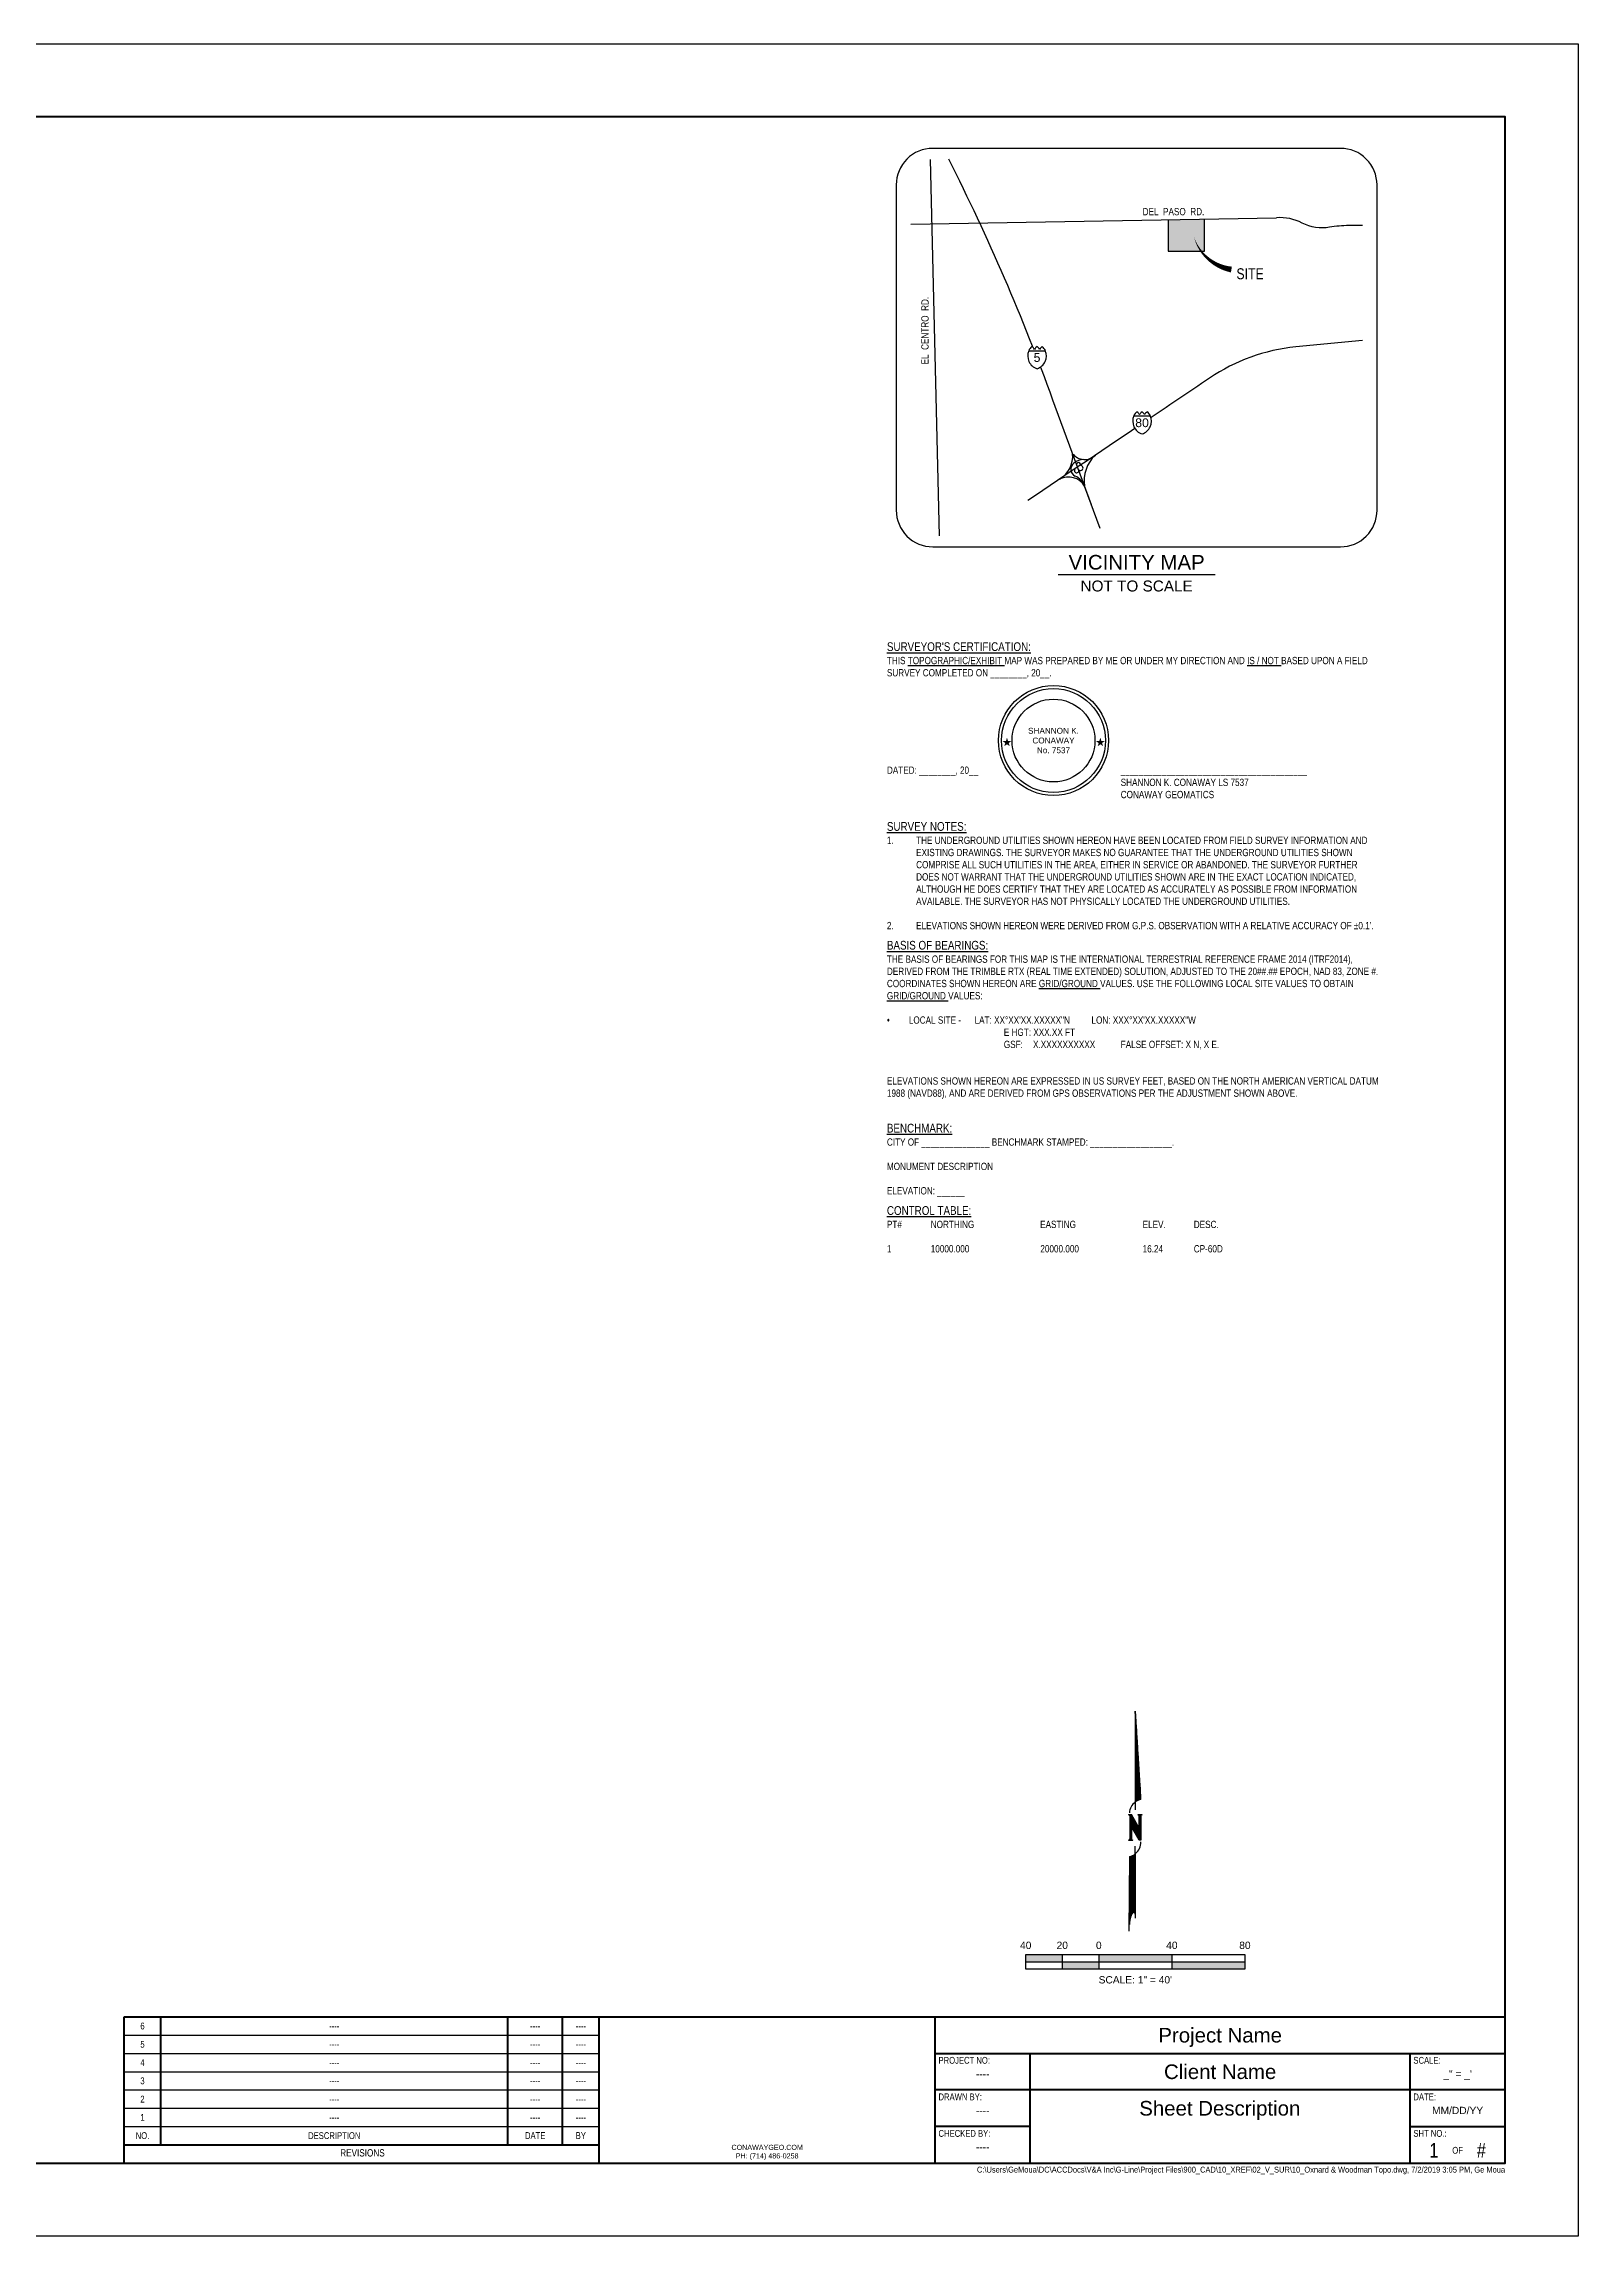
# Paper-space layout 'Topo 30X42' of a CAD drawing. Header units: feet, sheet in inches. Extents: x 0 to 42, y 0 to 30.
# Drawn here: x 21 to 42, y 0 to 30 of the extents above; entities that cross this region are included whole.
import ezdxf
from ezdxf.enums import TextEntityAlignment as Align

# ---------------------------------------------------------------- set-up
doc = ezdxf.new("R2010")
doc.units = ezdxf.units.FT
doc.header["$MEASUREMENT"] = 0
doc.layers.get('0').update_dxf_attribs({"color": 253})
doc.layers.get('Defpoints').update_dxf_attribs({"color": 253})
for name, color, linetype, lineweight in [('V-ANNO-NRTH-', 253, 'Continuous', 25), ('V-ANNO-SCAL-', 253, 'Continuous', 25), ('V-ANNO-TTLB-ATRB-', 253, 'Continuous', 25), ('V-ANNO-TTLB-HVY-', 253, 'Continuous', 80), ('V-ANNO-TTLB-MED-', 253, 'Continuous', 70), ('V-ANNO-TTLB-TEXT-MED-', 253, 'Continuous', 35), ('V-ANNO-TTLB-TEXT-THN-', 253, 'Continuous', 25), ('V-ANNO-TTLB-THN-', 253, 'Continuous', 25), ('V-DETL-ANNO-', 253, 'Continuous', 25), ('V-DETL-VMAP-', 253, 'Continuous', 25), ('V-DETL-VMAP-ANNO-', 253, 'Continuous', 25), ('V-DETL-VMAP-HTCH-', 253, 'Continuous', 25)]:
    doc.layers.add(name, color=color, linetype=linetype, lineweight=lineweight)
doc.styles.add('CG-Symbol', font='arial.ttf', dxfattribs={"width": 0.8, "height": 0.09375})
doc.styles.add('NCS', font='arial.ttf', dxfattribs={"height": 0.1})
doc.styles.add('NCS1', font='arial.ttf', dxfattribs={"width": 0.8, "height": 0.09375})

# ---------------------------------------------------------------- blocks, each defined once
blk = doc.blocks.new('Interstate Number')
at = {"color": 0}
blk.add_wipeout([(-0.07, 0.152), (-0.069, 0.151), (-0.067, 0.15), (-0.066, 0.149), (-0.064, 0.147), (-0.062, 0.145), (-0.06, 0.144), (-0.059, 0.143), (-0.058, 0.142), (-0.056, 0.14), (-0.055, 0.139), (-0.052, 0.137), (-0.051, 0.135), (-0.049, 0.134), (-0.048, 0.132), (-0.046, 0.13), (-0.044, 0.128), (-0.043, 0.126), (-0.041, 0.124), (-0.04, 0.122), (-0.039, 0.121), (-0.037, 0.119), (-0.036, 0.117), (-0.035, 0.115), (-0.034, 0.117), (-0.033, 0.119), (-0.031, 0.121), (-0.03, 0.123), (-0.028, 0.125), (-0.026, 0.128), (-0.023, 0.131), (-0.02, 0.135), (-0.018, 0.137), (-0.015, 0.139), (-0.014, 0.14), (-0.013, 0.142), (-0.01, 0.144), (-0.007, 0.146), (-0.004, 0.149), (-0.002, 0.151), (-0.001, 0.151), (0, 0.152), (0, 0.151), (0.003, 0.149), (0.005, 0.147), (0.008, 0.145), (0.01, 0.144), (0.011, 0.142), (0.013, 0.141), (0.017, 0.137), (0.02, 0.134), (0.022, 0.131), (0.025, 0.129), (0.027, 0.126), (0.029, 0.123), (0.031, 0.12), (0.033, 0.118), (0.034, 0.116), (0.034, 0.115), (0.036, 0.118), (0.037, 0.12), (0.04, 0.123), (0.042, 0.126), (0.044, 0.129), (0.047, 0.132), (0.049, 0.134), (0.051, 0.136), (0.053, 0.138), (0.056, 0.141), (0.059, 0.143), (0.061, 0.145), (0.064, 0.148), (0.066, 0.15), (0.068, 0.151), (0.069, 0.152), (0.071, 0.15), (0.073, 0.149), (0.075, 0.147), (0.077, 0.145), (0.08, 0.143), (0.082, 0.141), (0.084, 0.139), (0.086, 0.137), (0.089, 0.135), (0.091, 0.132), (0.093, 0.129), (0.095, 0.127), (0.097, 0.125), (0.098, 0.123), (0.1, 0.121), (0.101, 0.119), (0.103, 0.117), (0.104, 0.116), (0.105, 0.114), (0.107, 0.111), (0.109, 0.108), (0.111, 0.105), (0.112, 0.102), (0.114, 0.099), (0.115, 0.095), (0.116, 0.093), (0.117, 0.09), (0.118, 0.088), (0.12, 0.084), (0.121, 0.082), (0.122, 0.078), (0.123, 0.074), (0.124, 0.071), (0.125, 0.066), (0.126, 0.063), (0.126, 0.061), (0.127, 0.057), (0.128, 0.053), (0.128, 0.049), (0.129, 0.047), (0.129, 0.043), (0.13, 0.039), (0.13, 0.036), (0.13, 0.035), (0.13, 0.032), (0.13, 0.028), (0.13, 0.024), (0.13, 0.02), (0.13, 0.015), (0.13, 0.012), (0.13, 0.009), (0.13, 0.006), (0.129, 0.002), (0.129, -0.003), (0.128, -0.007), (0.127, -0.011), (0.127, -0.014), (0.126, -0.016), (0.126, -0.02), (0.125, -0.023), (0.124, -0.027), (0.123, -0.03), (0.122, -0.032), (0.121, -0.035), (0.12, -0.038), (0.119, -0.041), (0.119, -0.043), (0.117, -0.046), (0.116, -0.049), (0.115, -0.052), (0.114, -0.055), (0.112, -0.058), (0.111, -0.06), (0.11, -0.062), (0.109, -0.064), (0.108, -0.067), (0.106, -0.07), (0.104, -0.073), (0.102, -0.077), (0.1, -0.08), (0.098, -0.082), (0.097, -0.084), (0.095, -0.086), (0.094, -0.088), (0.092, -0.091), (0.09, -0.094), (0.088, -0.096), (0.086, -0.099), (0.083, -0.101), (0.082, -0.103), (0.08, -0.105), (0.078, -0.107), (0.077, -0.108), (0.075, -0.11), (0.072, -0.113), (0.07, -0.115), (0.068, -0.117), (0.065, -0.119), (0.063, -0.121), (0.061, -0.123), (0.059, -0.124), (0.056, -0.126), (0.054, -0.128), (0.051, -0.13), (0.047, -0.133), (0.043, -0.135), (0.039, -0.138), (0.034, -0.141), (0.031, -0.142), (0.029, -0.143), (0.026, -0.145), (0.022, -0.147), (0.016, -0.149), (0.013, -0.15), (0.009, -0.152), (0.006, -0.153), (0.003, -0.154), (0.001, -0.155), (0, -0.155), (-0.003, -0.154), (-0.007, -0.152), (-0.012, -0.151), (-0.017, -0.149), (-0.022, -0.147), (-0.026, -0.144), (-0.03, -0.143), (-0.034, -0.141), (-0.038, -0.138), (-0.042, -0.136), (-0.047, -0.133), (-0.053, -0.128), (-0.058, -0.125), (-0.061, -0.122), (-0.065, -0.119), (-0.07, -0.115), (-0.073, -0.112), (-0.076, -0.109), (-0.079, -0.106), (-0.082, -0.103), (-0.085, -0.1), (-0.087, -0.097), (-0.089, -0.094), (-0.092, -0.091), (-0.094, -0.088), (-0.097, -0.084), (-0.099, -0.082), (-0.101, -0.078), (-0.104, -0.074), (-0.106, -0.07), (-0.108, -0.066), (-0.11, -0.063), (-0.111, -0.06), (-0.113, -0.055), (-0.116, -0.05), (-0.118, -0.044), (-0.12, -0.04), (-0.121, -0.036), (-0.122, -0.032), (-0.124, -0.027), (-0.125, -0.024), (-0.125, -0.021), (-0.126, -0.019), (-0.127, -0.013), (-0.127, -0.011), (-0.128, -0.006), (-0.129, -0.001), (-0.13, 0.005), (-0.13, 0.01), (-0.13, 0.014), (-0.13, 0.018), (-0.13, 0.018), (-0.13, 0.022), (-0.13, 0.026), (-0.13, 0.03), (-0.13, 0.035), (-0.13, 0.038), (-0.129, 0.041), (-0.129, 0.044), (-0.129, 0.046), (-0.129, 0.048), (-0.128, 0.053), (-0.127, 0.058), (-0.126, 0.063), (-0.125, 0.068), (-0.124, 0.071), (-0.123, 0.074), (-0.122, 0.077), (-0.122, 0.078), (-0.12, 0.082), (-0.119, 0.085), (-0.118, 0.089), (-0.116, 0.093), (-0.115, 0.096), (-0.114, 0.098), (-0.113, 0.101), (-0.111, 0.104), (-0.11, 0.107), (-0.108, 0.11), (-0.106, 0.113), (-0.104, 0.116), (-0.102, 0.119), (-0.1, 0.122), (-0.098, 0.125), (-0.095, 0.128), (-0.094, 0.13), (-0.093, 0.131), (-0.092, 0.132), (-0.089, 0.135), (-0.087, 0.137), (-0.085, 0.139), (-0.083, 0.141), (-0.081, 0.143), (-0.079, 0.145), (-0.076, 0.147), (-0.074, 0.149), (-0.072, 0.15), (-0.071, 0.151)], dxfattribs=at).translate(0, 0, -0.001)
blk.add_line((-0.114, 0.094), (0.114, 0.094), dxfattribs=at)
for centre, radius, start, end in [((0.055, 0.022), 0.183, 156.7986, 252.5535), ((0.006, 0.044), 0.13, 125.8803, 157.2935), ((-0.146, 0.044), 0.13, 31.3187, 54.1197), ((0.076, 0.044), 0.13, 125.8803, 148.6813), ((-0.076, 0.044), 0.13, 31.3187, 54.1197), ((-0.055, 0.022), 0.183, 287.4465, 23.2014), ((0.145, 0.044), 0.13, 125.8803, 148.6813), ((-0.014, 0.037), 0.14, 24.3192, 53.5252)]:
    blk.add_arc(centre, radius, start, end, dxfattribs=at)
at = {"color": 0, "style": 'CG-Symbol', "width": 0.8}
blk.add_attdef('INTERSTATENUMBER', text='', height=0.0938, dxfattribs=at).set_placement((0, 0), align=Align.MIDDLE)
blk = doc.blocks.new('*U169')
at = {"color": 0}
for p, q in [((0.002, 1.593), (0.002, 0.35)), ((0.077, 0.382), (0.002, 1.593)), ((0.003, 1.556), (0.003, 0.35)), ((0.004, 1.537), (0.004, 0.351)), ((0.005, 1.519), (0.005, 0.352)), ((0.006, 1.5), (0.006, 0.353)), ((0.008, 1.482), (0.008, 0.354)), ((0.009, 1.463), (0.009, 0.354)), ((0.01, 1.444), (0.01, 0.355)), ((0.011, 1.426), (0.011, 0.356)), ((0.012, 1.407), (0.012, 0.357)), ((0.013, 1.388), (0.013, 0.357)), ((0.015, 1.37), (0.015, 0.358)), ((0.016, 1.351), (0.016, 0.359)), ((0.017, 1.333), (0.017, 0.359)), ((0.018, 1.314), (0.018, 0.36)), ((0.019, 1.295), (0.019, 0.361)), ((0.02, 1.277), (0.02, 0.361)), ((0.022, 1.258), (0.022, 0.362)), ((0.023, 1.239), (0.023, 0.363)), ((0.024, 1.221), (0.024, 0.363)), ((0.025, 1.202), (0.025, 0.364)), ((0.026, 1.183), (0.026, 0.364)), ((0.027, 1.165), (0.027, 0.365)), ((0.028, 1.146), (0.028, 0.366)), ((0.03, 1.128), (0.03, 0.366)), ((0.031, 1.109), (0.031, 0.367)), ((0.032, 1.09), (0.032, 0.367)), ((0.033, 1.072), (0.033, 0.368)), ((0.034, 1.053), (0.034, 0.368)), ((0.035, 1.034), (0.035, 0.369)), ((0.037, 1.016), (0.037, 0.369)), ((0.038, 0.997), (0.038, 0.37)), ((0.039, 0.979), (0.039, 0.37)), ((0.04, 0.96), (0.04, 0.371)), ((0.041, 0.941), (0.041, 0.371)), ((0.042, 0.923), (0.042, 0.372)), ((0.044, 0.904), (0.044, 0.372)), ((0.045, 0.885), (0.045, 0.373)), ((0.046, 0.867), (0.046, 0.373)), ((0.047, 0.848), (0.047, 0.374)), ((0.048, 0.829), (0.048, 0.374)), ((0.049, 0.811), (0.049, 0.375)), ((0.051, 0.792), (0.051, 0.375)), ((0.052, 0.774), (0.052, 0.375)), ((0.053, 0.755), (0.053, 0.376)), ((0.054, 0.736), (0.054, 0.376)), ((0.055, 0.718), (0.055, 0.377)), ((0.056, 0.699), (0.056, 0.377)), ((0.057, 0.68), (0.057, 0.377)), ((0.059, 0.662), (0.059, 0.378)), ((0.06, 0.643), (0.06, 0.378)), ((0.061, 0.625), (0.061, 0.378)), ((0.062, 0.606), (0.062, 0.379)), ((0.002, 0.35), (0.002, 0.244)), ((0.063, 0.587), (0.063, 0.379)), ((0.064, 0.569), (0.064, 0.379)), ((0.066, 0.55), (0.066, 0.38)), ((0.067, 0.531), (0.067, 0.38)), ((0.068, 0.513), (0.068, 0.38)), ((0.069, 0.494), (0.069, 0.381)), ((0.07, 0.475), (0.07, 0.381)), ((0.071, 0.457), (0.071, 0.381)), ((0.073, 0.438), (0.073, 0.381)), ((0.074, 0.42), (0.074, 0.382)), ((0.075, 0.401), (0.075, 0.382)), ((-0.091, 0.176), (-0.05, 0.176)), ((-0.088, 0.175), (-0.088, 0.176)), ((-0.086, 0.175), (-0.086, 0.176)), ((-0.085, 0.175), (-0.085, 0.176)), ((-0.084, 0.174), (-0.084, 0.176)), ((-0.083, 0.173), (-0.083, 0.176)), ((-0.082, 0.173), (-0.082, 0.176)), ((-0.081, 0.172), (-0.081, 0.176)), ((-0.079, 0.171), (-0.079, 0.176)), ((-0.078, 0.17), (-0.078, 0.176)), ((-0.077, 0.169), (-0.077, 0.176)), ((-0.076, 0.167), (-0.076, 0.176)), ((-0.075, 0.164), (-0.075, 0.176)), ((-0.074, 0.158), (-0.074, -0.155)), ((-0.05, 0.176), (-0.05, -0.155)), ((0.054, -0.008), (-0.05, 0.176)), ((0.054, -0.172), (-0.05, 0.011)), ((-0.05, -0.155), (-0.05, 0.011)), ((0.037, 0.176), (0.095, 0.176)), ((0.043, 0.174), (0.088, 0.174)), ((0.045, 0.173), (0.086, 0.173)), ((0.047, 0.172), (0.084, 0.172)), ((0.048, 0.171), (0.083, 0.171)), ((0.05, 0.17), (0.082, 0.17)), ((0.051, 0.169), (0.081, 0.169)), ((0.051, 0.167), (0.08, 0.167)), ((0.052, 0.166), (0.079, 0.166)), ((0.053, 0.165), (0.079, 0.165)), ((0.053, 0.164), (0.078, 0.164)), ((0.053, 0.163), (0.078, 0.163)), ((0.054, 0.162), (0.078, 0.162)), ((0.054, 0.16), (0.077, 0.16)), ((0.054, 0.159), (0.077, 0.159)), ((0.054, -0.008), (0.054, 0.159)), ((0.054, 0.158), (0.054, -0.172)), ((0.077, 0.158), (0.077, -0.172)), ((-0.091, -0.172), (-0.033, -0.172)), ((-0.085, -0.171), (-0.039, -0.171)), ((-0.082, -0.17), (-0.042, -0.17)), ((-0.081, -0.169), (-0.043, -0.169)), ((-0.079, -0.167), (-0.045, -0.167)), ((-0.078, -0.166), (-0.046, -0.166)), ((-0.077, -0.165), (-0.047, -0.165)), ((-0.076, -0.163), (-0.048, -0.163)), ((-0.076, -0.164), (-0.048, -0.164)), ((-0.075, -0.16), (-0.049, -0.16)), ((-0.075, -0.162), (-0.049, -0.162)), ((-0.074, -0.156), (-0.05, -0.156)), ((-0.074, -0.157), (-0.05, -0.157)), ((-0.074, -0.158), (-0.05, -0.158)), ((-0.074, -0.159), (-0.05, -0.159)), ((0.002, -0.36), (0.002, -0.256)), ((0.077, -0.172), (0.054, -0.172)), ((-0.082, -1.418), (-0.075, -0.397)), ((-0.076, -0.469), (-0.076, -1.28)), ((-0.075, -0.397), (-0.075, -1.27)), ((-0.074, -0.397), (-0.074, -1.264)), ((-0.072, -0.396), (-0.072, -1.26)), ((-0.071, -0.396), (-0.071, -1.256)), ((-0.07, -0.396), (-0.07, -1.253)), ((-0.069, -0.396), (-0.069, -1.249)), ((-0.068, -0.395), (-0.068, -1.244)), ((-0.067, -0.395), (-0.067, -1.24)), ((-0.065, -0.395), (-0.065, -1.236)), ((-0.064, -0.394), (-0.064, -1.231)), ((-0.063, -0.394), (-0.063, -1.227)), ((-0.062, -0.394), (-0.062, -1.223)), ((-0.061, -0.393), (-0.061, -1.22)), ((-0.06, -0.393), (-0.06, -1.216)), ((-0.059, -0.392), (-0.059, -1.213)), ((-0.057, -0.392), (-0.057, -1.21)), ((-0.056, -0.392), (-0.056, -1.206)), ((-0.055, -0.391), (-0.055, -1.203)), ((-0.054, -0.391), (-0.054, -1.2)), ((-0.053, -0.39), (-0.053, -1.198)), ((-0.052, -0.39), (-0.052, -1.195)), ((-0.05, -0.389), (-0.05, -1.193)), ((-0.049, -0.389), (-0.049, -1.19)), ((-0.048, -0.389), (-0.048, -1.188)), ((-0.047, -0.388), (-0.047, -1.186)), ((-0.046, -0.388), (-0.046, -1.184)), ((-0.045, -0.387), (-0.045, -1.182)), ((-0.043, -0.387), (-0.043, -1.18)), ((-0.042, -0.386), (-0.042, -1.178)), ((-0.041, -0.386), (-0.041, -1.176)), ((-0.04, -0.385), (-0.04, -1.175)), ((-0.039, -0.385), (-0.039, -1.174)), ((-0.038, -0.384), (-0.038, -1.173)), ((-0.036, -0.384), (-0.036, -1.171)), ((-0.035, -0.383), (-0.035, -1.17)), ((-0.034, -0.382), (-0.034, -1.17)), ((-0.033, -0.382), (-0.033, -1.169)), ((-0.032, -0.381), (-0.032, -1.168)), ((-0.031, -0.381), (-0.031, -1.167)), ((-0.03, -0.38), (-0.03, -1.166)), ((-0.028, -0.38), (-0.028, -1.166)), ((-0.027, -0.379), (-0.027, -1.165)), ((-0.026, -0.378), (-0.026, -1.165)), ((-0.025, -0.378), (-0.025, -1.164)), ((-0.024, -0.377), (-0.024, -1.164)), ((-0.023, -0.376), (-0.023, -1.163)), ((-0.021, -0.376), (-0.021, -1.163)), ((-0.02, -0.375), (-0.02, -1.163)), ((-0.019, -0.374), (-0.019, -1.163)), ((-0.018, -0.374), (-0.018, -1.163)), ((-0.017, -0.373), (-0.017, -1.162)), ((-0.016, -0.372), (-0.016, -1.162)), ((-0.014, -0.371), (-0.014, -1.162)), ((-0.013, -0.371), (-0.013, -1.163)), ((-0.012, -0.37), (-0.012, -1.163)), ((-0.011, -0.369), (-0.011, -1.164)), ((-0.01, -0.368), (-0.01, -1.164)), ((-0.009, -0.368), (-0.009, -1.165)), ((-0.007, -0.367), (-0.007, -1.167)), ((-0.006, -0.366), (-0.006, -1.168)), ((-0.005, -0.365), (-0.005, -1.17)), ((-0.004, -0.364), (-0.004, -1.171)), ((-0.003, -0.363), (-0.003, -1.173)), ((-0.002, -0.363), (-0.002, -1.175)), ((-0.001, -0.362), (-0.001, -1.178)), ((0.001, -0.361), (0.001, -1.181)), ((0.002, -0.36), (0.002, -1.239)), ((0.002, -0.487), (0.002, -0.497)), ((-0.078, -0.836), (-0.078, -1.297)), ((-0.077, -0.652), (-0.077, -1.287)), ((-0.079, -1.019), (-0.079, -1.308))]:
    blk.add_line(p, q, dxfattribs=at)
blk.add_lwpolyline([(0.002, -1.188, 0.059141), (0, -1.18, 0.065436), (-0.003, -1.173, 0.041771), (-0.008, -1.166, 0.090044), (-0.011, -1.163, 0.138293), (-0.016, -1.162, 0.075359), (-0.025, -1.164, 0.083197), (-0.036, -1.171, 0.08096), (-0.044, -1.18, 0.039884), (-0.054, -1.2, 0.028173), (-0.064, -1.23, 0.006564), (-0.073, -1.263, 0.026227), (-0.074, -1.272, 0.007382), (-0.075, -1.276, 0.00096), (-0.078, -1.306, 0.011269), (-0.08, -1.328, 0.007475)], format="xyb", dxfattribs=at)
for centre, radius, start, end in [((0.115, 0.192), 0.194, 125.797, 177.8), ((0.115, 0.192), 0.194, 101.3132, 125.797), ((-0.091, 0.158), 0.0174, 0, 90), ((0.037, 0.158), 0.0174, 3.8226, 90), ((0.095, 0.158), 0.0174, 90, 180), ((-0.091, -0.155), 0.0174, 270, 0), ((-0.033, -0.155), 0.0174, 180, 270), ((-0.121, -0.204), 0.198, 308.2798, 2.924), ((-0.121, -0.204), 0.198, 283.2828, 308.2798)]:
    blk.add_arc(centre, radius, start, end, dxfattribs=at)
for points in [[(-0.074, -0.155), (-0.05, -0.155), (-0.074, 0.176), (-0.05, 0.176)], [(0.054, -0.172), (-0.05, 0.011), (0.054, -0.008), (-0.05, 0.176)], [(0.054, -0.172), (0.077, -0.172), (0.054, 0.158), (0.077, 0.158)]]:
    blk.add_solid(points, dxfattribs=at)
blk = doc.blocks.new('*U175')
for p, q in [((-1.5, 0), (-1.5, 0.2)), ((-1.5, 0.2), (1.5, 0.2)), ((-1.5, 0.1), (1.5, 0.1)), ((1.5, 0), (-1.5, 0)), ((-1, 0.2), (-1, 0)), ((-0.5, 0.2), (-0.5, 0)), ((0.5, 0.2), (0.5, 0)), ((1.5, 0.2), (1.5, 0))]:
    blk.add_line(p, q)
for points in [[(-1.5, 0.2), (-1, 0.2), (-1.5, 0.1), (-1, 0.1)], [(-1, 0.1), (-0.5, 0.1), (-1, 0), (-0.5, 0)], [(-0.5, 0.2), (0.5, 0.2), (-0.5, 0.1), (0.5, 0.1)], [(0.5, 0.1), (1.5, 0.1), (0.5, 0), (1.5, 0)]]:
    blk.add_solid(points)
at = {"style": 'NCS1'}
for s, p in [('40', (-1.5, 0.248)), ('20', (-1, 0.248)), ('0', (-0.5, 0.248)), ('40', (0.5, 0.248)), ('80', (1.5, 0.248))]:
    blk.add_text(s, height=0.1, dxfattribs=at).set_placement(p, align=Align.BOTTOM_CENTER)
blk.add_text('SCALE: 1" = 40\'', height=0.1, dxfattribs=at).set_placement((0, -0.094), align=Align.TOP_CENTER)
blk = doc.blocks.new('*U198')
for points in [[(-0.637, 0.039), (-0.651, -0.006), (-0.699, -0.006), (-0.66, -0.034), (-0.675, -0.078), (-0.637, -0.051), (-0.599, -0.078), (-0.613, -0.034), (-0.575, -0.006), (-0.622, -0.006)], [(0.642, 0.039), (0.627, -0.006), (0.58, -0.006), (0.618, -0.034), (0.604, -0.078), (0.642, -0.051), (0.68, -0.078), (0.665, -0.034), (0.703, -0.006), (0.656, -0.006)]]:
    blk.add_hatch(color=1).paths.add_polyline_path(points)
at = {"color": 2}
blk.add_circle((0, 0), 0.753, dxfattribs=at)
at = {"color": 1}
blk.add_circle((0, 0), 0.711, dxfattribs=at)
at = {"color": 2, "linetype": 'Continuous'}
blk.add_circle((0, 0), 0.567, dxfattribs=at)
at = {"color": 1, "insert": (0, 0), "char_height": 0.08, "width": 1.05, "attachment_point": 5, "style": 'NCS'}
blk.add_mtext('SHANNON K. CONAWAY\\PNo. 7537 ', dxfattribs=at)
blk = doc.blocks.new('*U211')
blk.add_blockref('*U198', (2.28, -1.345))
at = {"layer": 'V-DETL-ANNO-', "insert": (0, 0), "char_height": 0.1, "width": 6.72855, "attachment_point": 1, "style": 'NCS1'}
blk.add_mtext("\\pxt32;{\\H1.2x;\\L\\C2;SURVEYOR'S CERTIFICATION:\\H0.8333x;\\l\\C256;\\PTHIS \\LTOPOGRAPHIC/EXHIBIT\\l MAP WAS PREPARED BY ME OR UNDER MY DIRECTION AND \\LIS / NOT\\l BASED UPON A FIELD SURVEY COMPLETED ON }________, 20__{\\H0.99996x;.\\P\\P\\P\\P\\P\\P\\P\\PDATED: ________, 20__^I_________________________________________\\Fsimplex|c0;\\P\\fArial|b0|i0|c0|p34;^ISHANNON K. CONAWAY LS 7537\\P^ICONAWAY GEOMATICS}", dxfattribs=at)
blk = doc.blocks.new('Company Logo')
at = {"color": 2, "insert": (0, -0.75), "char_height": 0.07, "width": 2.88603, "attachment_point": 2, "style": 'NCS'}
blk.add_mtext('CONAWAYGEO.COM\\PPH: (714) 486-0258', dxfattribs=at)
blk = doc.blocks.new('30X42')
at = {"layer": 'Defpoints'}
blk.add_lwpolyline([(0, 30), (42, 30), (42, 0), (0, 0)], close=True, dxfattribs=at)
at = {"layer": 'V-ANNO-TTLB-HVY-'}
for p, q in [((22.1, 1), (22.1, 3)), ((22.1, 3), (41, 3)), ((28.6, 1), (28.6, 3)), ((33.2, 1), (33.2, 3))]:
    blk.add_line(p, q, dxfattribs=at)
blk.add_lwpolyline([(1, 1), (41, 1), (41, 29), (1, 29)], close=True, dxfattribs=at)
at = {"layer": 'V-ANNO-TTLB-MED-'}
for p, q in [((22.6, 1.25), (22.6, 3)), ((27.35, 1.25), (27.35, 3)), ((28.1, 1.25), (28.1, 3)), ((33.2, 2.5), (41, 2.5)), ((34.5, 1), (34.5, 2.5)), ((39.7, 1), (39.7, 2.5)), ((41, 2), (33.2, 2)), ((22.1, 1.25), (28.6, 1.25)), ((34.5, 1.5), (33.2, 1.5)), ((39.7, 1.5), (41, 1.5))]:
    blk.add_line(p, q, dxfattribs=at)
at = {"layer": 'V-ANNO-TTLB-THN-'}
for p, q in [((22.1, 2.75), (28.6, 2.75)), ((22.1, 2.75), (28.6, 2.75)), ((22.1, 2.75), (28.6, 2.75)), ((22.1, 2.5), (28.6, 2.5)), ((22.1, 2.5), (28.6, 2.5)), ((22.1, 2.5), (28.6, 2.5)), ((22.1, 2.25), (28.6, 2.25)), ((22.1, 2.25), (28.6, 2.25)), ((22.1, 2.25), (28.6, 2.25)), ((22.1, 2), (28.6, 2)), ((22.1, 2), (28.6, 2)), ((22.1, 2), (28.6, 2)), ((22.1, 1.75), (28.6, 1.75)), ((22.1, 1.75), (28.6, 1.75)), ((22.1, 1.5), (28.6, 1.5))]:
    blk.add_line(p, q, dxfattribs=at)
at = {"layer": 'V-ANNO-TTLB-HVY-'}
blk.add_blockref('Company Logo', (30.9, 2), dxfattribs=at)
at = {"layer": 'V-ANNO-TTLB-ATRB-', "char_height": 0.0938, "width": 0.22087, "attachment_point": 5, "style": 'NCS1'}
for s, insert in [('6', (22.35, 2.875)), ('4', (22.35, 2.375)), ('5', (22.35, 2.625)), ('3', (22.35, 2.125)), ('2', (22.35, 1.875)), ('1', (22.35, 1.625))]:
    blk.add_mtext(s, dxfattribs=dict(at, insert=insert))
at = {"layer": 'V-ANNO-TTLB-ATRB-', "style": 'NCS1', "width": 0.8}
for tag, height, p in [('REV6DESCRIPTION', 0.0938, (24.975, 2.875)), ('REV6DATE', 0.0938, (27.725, 2.875)), ('REV6INITIAL', 0.0938, (28.35, 2.875)), ('REV5DESCRIPTION', 0.0938, (24.975, 2.625)), ('REV4DESCRIPTION', 0.0938, (24.975, 2.375)), ('REV5DATE', 0.0938, (27.725, 2.625)), ('REV4DATE', 0.0938, (27.725, 2.375)), ('REV5INITIAL', 0.0938, (28.35, 2.625)), ('REV4INITIAL', 0.0938, (28.35, 2.375)), ('REV3DESCRIPTION', 0.0938, (24.975, 2.125)), ('REV3DATE', 0.0938, (27.725, 2.125)), ('REV3INITIAL', 0.0938, (28.35, 2.125)), ('REV2DESCRIPTION', 0.0938, (24.975, 1.875)), ('REV2DATE', 0.0938, (27.725, 1.875)), ('REV2INITIAL', 0.0938, (28.35, 1.875)), ('REV1DESCRIPTION', 0.0938, (24.975, 1.625)), ('REV1DATE', 0.0938, (27.725, 1.625)), ('REV1INITIAL', 0.0938, (28.35, 1.625)), ('SHEET-#', 0.2, (40.025, 1.175)), ('TOTAL-#', 0.2, (40.675, 1.175))]:
    blk.add_attdef(tag, text='', height=height, dxfattribs=at).set_placement(p, align=Align.MIDDLE_CENTER)
at = {"layer": 'V-ANNO-TTLB-ATRB-', "style": 'NCS1', "flags": 8}
for tag, p in [('PROJECTNAME', (37.1, 2.75)), ('CLIENTNAME', (37.1, 2.25)), ('SHEETDESCRIPTION', (37.095, 1.75))]:
    blk.add_attdef(tag, text='', height=0.2, dxfattribs=at).set_placement(p, align=Align.MIDDLE_CENTER)
at = {"layer": 'V-ANNO-TTLB-ATRB-', "style": 'NCS1'}
for tag, p in [('PROJNUM', (33.85, 2.22)), ('SCALE', (40.35, 2.22)), ('DRAWNBY', (33.85, 1.72)), ('DATE', (40.35, 1.72)), ('CHECKEDBY', (33.85, 1.22))]:
    blk.add_attdef(tag, text='', height=0.1, dxfattribs=at).set_placement(p, align=Align.MIDDLE_CENTER)
at = {"layer": 'V-ANNO-TTLB-HVY-', "insert": (41, 0.95), "char_height": 0.08, "width": 10, "attachment_point": 3, "style": 'NCS1'}
blk.add_mtext('{\\C7;C:\\\\Users\\\\GeMoua\\\\DC\\\\ACCDocs\\\\V&A Inc\\\\G-Line\\\\Project Files\\\\900_CAD\\\\10_XREF\\\\02_V_SUR\\\\10_Oxnard & Woodman Topo.dwg, 7/2/2019 3:05 PM, Ge Moua}', dxfattribs=at)
at = {"layer": 'V-ANNO-TTLB-TEXT-MED-', "insert": (25.361, 1.19), "char_height": 0.1, "width": 0.6308, "attachment_point": 2, "style": 'NCS1'}
blk.add_mtext('REVISIONS', dxfattribs=at)
at = {"layer": 'V-ANNO-TTLB-TEXT-THN-', "style": 'NCS1', "width": 0.8}
for s, height, p in [('PROJECT NO:', 0.09375, (33.245, 2.453)), ('SCALE:', 0.0938, (39.745, 2.453)), ('DRAWN BY:', 0.0938, (33.245, 1.953)), ('DATE:', 0.0938, (39.745, 1.953)), ('CHECKED BY:', 0.09375, (33.245, 1.453)), ('SHT NO.:', 0.0938, (39.745, 1.453))]:
    blk.add_text(s, height=height, dxfattribs=at).set_placement(p, align=Align.TOP_LEFT)
blk.add_text('OF', height=0.0938, dxfattribs=at).set_placement((40.35, 1.175), align=Align.MIDDLE_CENTER)
at = {"layer": 'V-ANNO-TTLB-TEXT-THN-', "attachment_point": 5, "style": 'NCS1'}
for s, insert, char_height, width in [('NO.', (22.35, 1.375), 0.0938, 0.22087), ('DESCRIPTION', (24.975, 1.375), 0.09375, 0.78595), ('DATE', (27.725, 1.377), 0.0938, 0.3195), ('BY', (28.35, 1.377), 0.0938, 0.17052)]:
    blk.add_mtext(s, dxfattribs=dict(at, insert=insert, char_height=char_height, width=width))
blk = doc.blocks.new('*U208')
at = {"layer": 'V-DETL-ANNO-', "linetype": 'Continuous', "insert": (0, 0), "char_height": 0.1, "width": 6.73, "attachment_point": 1, "style": 'NCS1'}
blk.add_mtext('{\\H1.2x;\\L\\C2;BASIS OF BEARINGS:\\P}THE BASIS OF BEARINGS FOR THIS MAP IS THE INTERNATIONAL TERRESTRIAL REFERENCE FRAME 2014 (ITRF2014), DERIVED FROM THE TRIMBLE RTX (REAL TIME EXTENDED) SOLUTION, ADJUSTED TO THE 20##.## EPOCH, NAD 83, ZONE #. COORDINATES SHOWN HEREON ARE {\\LGRID/GROUND} VALUES. USE THE FOLLOWING LOCAL SITE VALUES TO OBTAIN {\\LGRID/GROUND} VALUES{\\H0.99996x;:\\P\\P\\pxi-16,l16,t3;\\fSymbol|b0|i0|c2|p18;·^I\\fArial|b0|i0|c0|p34;LOCAL SITE -^ILAT: XX%%DXX\'XX.XXXXX"N ^ILON: XXX%%DXX\'XX.XXXXX"W \\P\\pi16,l0,tz;E HGT: XXX.XX FT\\PGSF:^IX.XXXXXXXXXX^IFALSE OFFSET: X N, X E.\\P\\pi0;\\P\\H1.00004x;\\PELEVATIONS SHOWN HEREON ARE EXPRESSED IN US SURVEY FEET, BASED ON THE NORTH AMERICAN VERTICAL DATUM 1988 (NAVD88), AND ARE DERIVED FROM GPS OBSERVATIONS PER THE ADJUSTMENT SHOWN ABOVE.}', dxfattribs=at)

psp = doc.layouts.new('Topo 30X42')

# ---------------------------------------------------------------- hatches: boundary and pattern name
at = {"layer": 'V-DETL-VMAP-HTCH-'}
psp.add_hatch(color=256, dxfattribs=at).paths.add_polyline_path([(36.388, 27.163), (36.884, 27.163), (36.884, 27.604), (36.388, 27.595)])

# ---------------------------------------------------------------- linework, layer by layer
at = {"layer": 'V-DETL-VMAP-'}
for p, q in [((33.13, 28.418), (33.252, 23.267)), ((32.867, 27.531), (37.869, 27.621))]:
    psp.add_line(p, q, dxfattribs=at)
at = {"layer": 'V-DETL-VMAP-', "color": 2}
psp.add_line((35.457, 23.367), (35.245, 23.946), dxfattribs=at)
at = {"layer": 'V-DETL-VMAP-', "color": 3}
psp.add_line((34.884, 22.737), (37.031, 22.737), dxfattribs=at)
psp.add_lwpolyline([(38.747, 28.57), (33.167, 28.57, 0.414214), (32.667, 28.07), (32.667, 23.617, 0.414214), (33.167, 23.117), (38.747, 23.117, 0.414214), (39.247, 23.617), (39.247, 28.07, 0.414214)], format="xyb", close=True, dxfattribs=at)
at = {"layer": 'V-DETL-VMAP-', "color": 2}
for points in [[(34.811, 25.126, 0.030108), (33.386, 28.42, 0.028001)], [(39.047, 25.941), (38.134, 25.852, 0.125217), (36.955, 25.426, -0.000801), (36.088, 24.841)], [(36.088, 24.841, 0.000583), (34.47, 23.75)]]:
    psp.add_lwpolyline(points, format="xyb", dxfattribs=at)
at = {"layer": 'V-DETL-VMAP-', "flags": 128}
psp.add_lwpolyline([(36.388, 27.595), (36.388, 27.163), (36.884, 27.163), (36.884, 27.604)], dxfattribs=at)
at = {"layer": 'V-DETL-VMAP-'}
psp.add_lwpolyline([(39.047, 27.513), (38.861, 27.513, 0.043367), (38.597, 27.49, -0.164413), (38.224, 27.547, 0.136798), (37.869, 27.621)], format="xyb", dxfattribs=at)
at = {"layer": 'V-DETL-VMAP-', "flags": 128}
psp.add_lwpolyline([(36.743, 27.349, 0, 0.08, 0.281344), (37.254, 26.911, 0.15, 0.15, 0.599388)], format="xyseb", dxfattribs=at)
at = {"layer": 'V-DETL-VMAP-', "color": 2}
psp.add_lwpolyline([(35.338, 23.691), (34.811, 25.126)], dxfattribs=at)
at = {"layer": 'V-DETL-VMAP-'}
for centre, radius, start, end in [((34.715, 24.358), 0.367, 300.6418, 5.1395), ((35.245, 24.522), 0.21, 218.5531, 314.3698), ((35.242, 24.075), 0.238, 92.4466, 127.5117), ((35.714, 24.022), 0.476, 132.691, 189.2703), ((35.024, 23.817), 0.256, 30.1825, 118.3338), ((35.161, 24.18), 0.105, 127.5117, 244.8369), ((35.137, 24.162), 0.0321, 131.2563, 344.6147), ((35.011, 23.86), 0.249, 20.1494, 64.8369), ((35.162, 24.245), 0.0263, 334.2152, 186.135), ((35.188, 24.198), 0.0354, 219.2312, 93.1665)]:
    psp.add_arc(centre, radius, start, end, dxfattribs=at)

# ---------------------------------------------------------------- block references
at = {"layer": 'V-ANNO-NRTH-'}
psp.add_blockref('*U169', (35.937, 5.592), dxfattribs=at)
at = {"layer": 'V-ANNO-SCAL-'}
psp.add_blockref('*U175', (35.939, 3.652), dxfattribs=at)
at = {"layer": 'V-ANNO-TTLB-HVY-'}
psp.add_blockref('*U208', (32.539, 17.725), dxfattribs=at)
at = {"layer": 'V-DETL-ANNO-'}
psp.add_blockref('*U211', (32.539, 21.811), dxfattribs=at)

# ---------------------------------------------------------------- texts
at = {"layer": 'V-DETL-ANNO-', "char_height": 0.1, "width": 6.72855, "attachment_point": 1, "style": 'NCS1'}
for s, insert in [("\\pxi-4,l4;{\\H1.2x;\\L\\C2;SURVEY NOTES:}\\P1.^ITHE UNDERGROUND UTILITIES SHOWN HEREON HAVE BEEN LOCATED FROM FIELD SURVEY INFORMATION AND EXISTING DRAWINGS. THE SURVEYOR MAKES NO GUARANTEE THAT THE UNDERGROUND UTILITIES SHOWN COMPRISE ALL SUCH UTILITIES IN THE AREA, EITHER IN SERVICE OR ABANDONED. THE SURVEYOR FURTHER DOES NOT WARRANT THAT THE UNDERGROUND UTILITIES SHOWN ARE IN THE EXACT LOCATION INDICATED, ALTHOUGH HE DOES CERTIFY THAT THEY ARE LOCATED AS ACCURATELY AS POSSIBLE FROM INFORMATION AVAILABLE. THE SURVEYOR HAS NOT PHYSICALLY LOCATED THE UNDERGROUND UTILITIES.\\P\\P2.^IELEVATIONS SHOWN HEREON WERE DERIVED FROM G.P.S. OBSERVATION WITH A RELATIVE ACCURACY OF ±0.1'.", (32.539, 19.351)), ('{\\H1.2x;\\L\\C2;BENCHMARK:}\\PCITY OF _______________ BENCHMARK STAMPED: __________________.\\P^I\\PMONUMENT DESCRIPTION \\P\\PELEVATION: ______', (32.539, 15.222)), ('{\\H1.2x;\\L\\C2;CONTROL TABLE:\\P\\pt0.6,2.0975,2.1,3.5,4.2;\\H0.8333x;\\lPT#^INORTHING^IEASTING^IELEV.^IDESC.\\P}\\P\\pt0.6,2.1,3.5,4.2;1^I10000.000^I20000.000^I16.24^ICP-60D', (32.539, 14.095))]:
    psp.add_mtext(s, dxfattribs=dict(at, insert=insert))
at = {"layer": 'V-DETL-VMAP-', "color": 3, "style": 'NCS1'}
for s, height, p in [('VICINITY MAP', 0.2, (35.957, 22.906)), ('NOT TO SCALE', 0.15, (35.957, 22.581))]:
    psp.add_text(s, height=height, dxfattribs=at).set_placement(p, align=Align.MIDDLE_CENTER)
at = {"layer": 'V-DETL-VMAP-ANNO-', "attachment_point": 1, "style": 'NCS1'}
for s, insert, char_height, width in [('DEL  PASO  RD.', (36.039, 27.754), 0.1, 1.82313), ('SITE', (37.323, 26.929), 0.15, 0.4188)]:
    psp.add_mtext(s, dxfattribs=dict(at, insert=insert, char_height=char_height, width=width))
at = {"layer": 'V-DETL-VMAP-ANNO-', "insert": (33.01, 25.613), "char_height": 0.1, "width": 1.55686, "attachment_point": 1, "rotation": 90, "style": 'NCS1'}
psp.add_mtext('EL  CENTRO  RD.', dxfattribs=at)

# ---------------------------------------------------------------- next in the draw order: block references
at = {"layer": 'V-DETL-VMAP-'}
ref = psp.add_blockref('Interstate Number', (34.594, 25.707), dxfattribs=at)
ref.add_attrib('INTERSTATENUMBER', '5', dxfattribs={"layer": '0', "height": 0.12, "style": 'NCS1'}).set_placement((34.594, 25.707), align=Align.MIDDLE)
ref = psp.add_blockref('Interstate Number', (36.031, 24.815), dxfattribs=at)
ref.add_attrib('INTERSTATENUMBER', '80', dxfattribs={"layer": '0', "height": 0.12, "style": 'NCS1'}).set_placement((36.031, 24.815), align=Align.MIDDLE)

# ---------------------------------------------------------------- next in the draw order: block references
at = {"layer": 'V-ANNO-TTLB-HVY-'}
ref = psp.add_blockref('30X42', (0, 0), dxfattribs=at)
ref.add_attrib('PROJECTNAME', 'Project Name', dxfattribs={"layer": 'V-ANNO-TTLB-ATRB-', "height": 0.2, "style": 'NCS1'}).set_placement((37.1, 2.75), align=Align.MIDDLE_CENTER)
ref.add_attrib('CLIENTNAME', 'Client Name', dxfattribs={"layer": 'V-ANNO-TTLB-ATRB-', "height": 0.2, "style": 'NCS1'}).set_placement((37.1, 2.25), align=Align.MIDDLE_CENTER)
ref.add_attrib('SHEETDESCRIPTION', 'Sheet Description', dxfattribs={"layer": 'V-ANNO-TTLB-ATRB-', "height": 0.2, "style": 'NCS1'}).set_placement((37.095, 1.75), align=Align.MIDDLE_CENTER)
ref.add_attrib('PROJNUM', '----', dxfattribs={"layer": 'V-ANNO-TTLB-ATRB-', "height": 0.1, "style": 'NCS1'}).set_placement((33.85, 2.22), align=Align.MIDDLE_CENTER)
ref.add_attrib('DRAWNBY', '----', dxfattribs={"layer": 'V-ANNO-TTLB-ATRB-', "height": 0.1, "style": 'NCS1'}).set_placement((33.85, 1.72), align=Align.MIDDLE_CENTER)
ref.add_attrib('CHECKEDBY', '----', dxfattribs={"layer": 'V-ANNO-TTLB-ATRB-', "height": 0.1, "style": 'NCS1'}).set_placement((33.85, 1.22), align=Align.MIDDLE_CENTER)
ref.add_attrib('SCALE', '_" = _\'', dxfattribs={"layer": 'V-ANNO-TTLB-ATRB-', "height": 0.1, "style": 'NCS1'}).set_placement((40.35, 2.22), align=Align.MIDDLE_CENTER)
ref.add_attrib('SHEET-#', '1', dxfattribs={"layer": 'V-ANNO-TTLB-ATRB-', "height": 0.2, "style": 'NCS1', "width": 0.8}).set_placement((40.025, 1.175), align=Align.MIDDLE_CENTER)
ref.add_attrib('TOTAL-#', '#', dxfattribs={"layer": 'V-ANNO-TTLB-ATRB-', "height": 0.2, "style": 'NCS1', "width": 0.8}).set_placement((40.675, 1.175), align=Align.MIDDLE_CENTER)
ref.add_attrib('REV1DESCRIPTION', '----', dxfattribs={"layer": 'V-ANNO-TTLB-ATRB-', "height": 0.0938, "style": 'NCS1', "width": 0.8}).set_placement((24.975, 1.625), align=Align.MIDDLE_CENTER)
ref.add_attrib('REV1DATE', '----', dxfattribs={"layer": 'V-ANNO-TTLB-ATRB-', "height": 0.0938, "style": 'NCS1', "width": 0.8}).set_placement((27.725, 1.625), align=Align.MIDDLE_CENTER)
ref.add_attrib('REV1INITIAL', '----', dxfattribs={"layer": 'V-ANNO-TTLB-ATRB-', "height": 0.0938, "style": 'NCS1', "width": 0.8}).set_placement((28.35, 1.625), align=Align.MIDDLE_CENTER)
ref.add_attrib('REV2DESCRIPTION', '----', dxfattribs={"layer": 'V-ANNO-TTLB-ATRB-', "height": 0.0938, "style": 'NCS1', "width": 0.8}).set_placement((24.975, 1.875), align=Align.MIDDLE_CENTER)
ref.add_attrib('REV2DATE', '----', dxfattribs={"layer": 'V-ANNO-TTLB-ATRB-', "height": 0.0938, "style": 'NCS1', "width": 0.8}).set_placement((27.725, 1.875), align=Align.MIDDLE_CENTER)
ref.add_attrib('REV2INITIAL', '----', dxfattribs={"layer": 'V-ANNO-TTLB-ATRB-', "height": 0.0938, "style": 'NCS1', "width": 0.8}).set_placement((28.35, 1.875), align=Align.MIDDLE_CENTER)
ref.add_attrib('REV3DESCRIPTION', '----', dxfattribs={"layer": 'V-ANNO-TTLB-ATRB-', "height": 0.0938, "style": 'NCS1', "width": 0.8}).set_placement((24.975, 2.125), align=Align.MIDDLE_CENTER)
ref.add_attrib('REV3DATE', '----', dxfattribs={"layer": 'V-ANNO-TTLB-ATRB-', "height": 0.0938, "style": 'NCS1', "width": 0.8}).set_placement((27.725, 2.125), align=Align.MIDDLE_CENTER)
ref.add_attrib('REV3INITIAL', '----', dxfattribs={"layer": 'V-ANNO-TTLB-ATRB-', "height": 0.0938, "style": 'NCS1', "width": 0.8}).set_placement((28.35, 2.125), align=Align.MIDDLE_CENTER)
ref.add_attrib('REV4DESCRIPTION', '----', dxfattribs={"layer": 'V-ANNO-TTLB-ATRB-', "height": 0.0938, "style": 'NCS1', "width": 0.8}).set_placement((24.975, 2.375), align=Align.MIDDLE_CENTER)
ref.add_attrib('REV4DATE', '----', dxfattribs={"layer": 'V-ANNO-TTLB-ATRB-', "height": 0.0938, "style": 'NCS1', "width": 0.8}).set_placement((27.725, 2.375), align=Align.MIDDLE_CENTER)
ref.add_attrib('REV4INITIAL', '----', dxfattribs={"layer": 'V-ANNO-TTLB-ATRB-', "height": 0.0938, "style": 'NCS1', "width": 0.8}).set_placement((28.35, 2.375), align=Align.MIDDLE_CENTER)
ref.add_attrib('REV5DESCRIPTION', '----', dxfattribs={"layer": 'V-ANNO-TTLB-ATRB-', "height": 0.0938, "style": 'NCS1', "width": 0.8}).set_placement((24.975, 2.625), align=Align.MIDDLE_CENTER)
ref.add_attrib('REV5DATE', '----', dxfattribs={"layer": 'V-ANNO-TTLB-ATRB-', "height": 0.0938, "style": 'NCS1', "width": 0.8}).set_placement((27.725, 2.625), align=Align.MIDDLE_CENTER)
ref.add_attrib('REV5INITIAL', '----', dxfattribs={"layer": 'V-ANNO-TTLB-ATRB-', "height": 0.0938, "style": 'NCS1', "width": 0.8}).set_placement((28.35, 2.625), align=Align.MIDDLE_CENTER)
ref.add_attrib('REV6DESCRIPTION', '----', dxfattribs={"layer": 'V-ANNO-TTLB-ATRB-', "height": 0.0938, "style": 'NCS1', "width": 0.8}).set_placement((24.975, 2.875), align=Align.MIDDLE_CENTER)
ref.add_attrib('REV6DATE', '----', dxfattribs={"layer": 'V-ANNO-TTLB-ATRB-', "height": 0.0938, "style": 'NCS1', "width": 0.8}).set_placement((27.725, 2.875), align=Align.MIDDLE_CENTER)
ref.add_attrib('REV6INITIAL', '----', dxfattribs={"layer": 'V-ANNO-TTLB-ATRB-', "height": 0.0938, "style": 'NCS1', "width": 0.8}).set_placement((28.35, 2.875), align=Align.MIDDLE_CENTER)
ref.add_attrib('DATE', 'MM/DD/YY', dxfattribs={"layer": 'V-ANNO-TTLB-ATRB-', "height": 0.1, "style": 'NCS1'}).set_placement((40.35, 1.72), align=Align.MIDDLE_CENTER)

doc.saveas('drawing.dxf')
